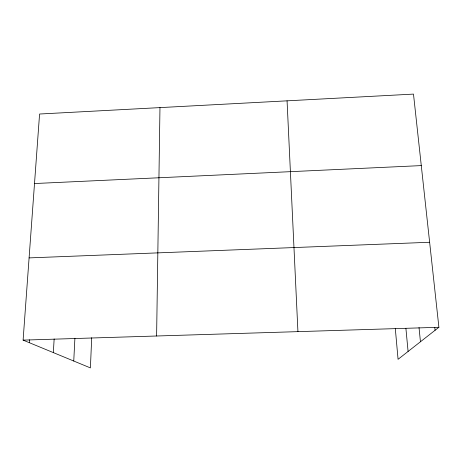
<?xml version="1.0" encoding="UTF-8"?>
<svg xmlns="http://www.w3.org/2000/svg" width="462" height="462" viewBox="0 0 462 462"><rect width="100%" height="100%" fill="white"/><g stroke="black" fill="none" stroke-linecap="round" stroke-linejoin="round"><path stroke-width="0.69" d="M156.612 336.001L159.973 107.606M91.701 337.716L90.402 367.902L23.1 340.124L39.576 114.022L413.49 94.098L438.9 327.287L398.065 359.315L395.281 328.274M73.753 361.03L74.902 338.242M53.338 352.604L54.146 338.969M29.349 342.7L29.551 339.83M34.511 183.541L421.28 165.598M29.094 257.9L429.637 242.267M23.1 340.124L438.9 327.287M434.765 327.419L435.071 330.29M419.022 327.518L420.449 341.759M405.919 328.494L408.085 351.455M287.064 100.832L297.932 331.641"/></g></svg>
